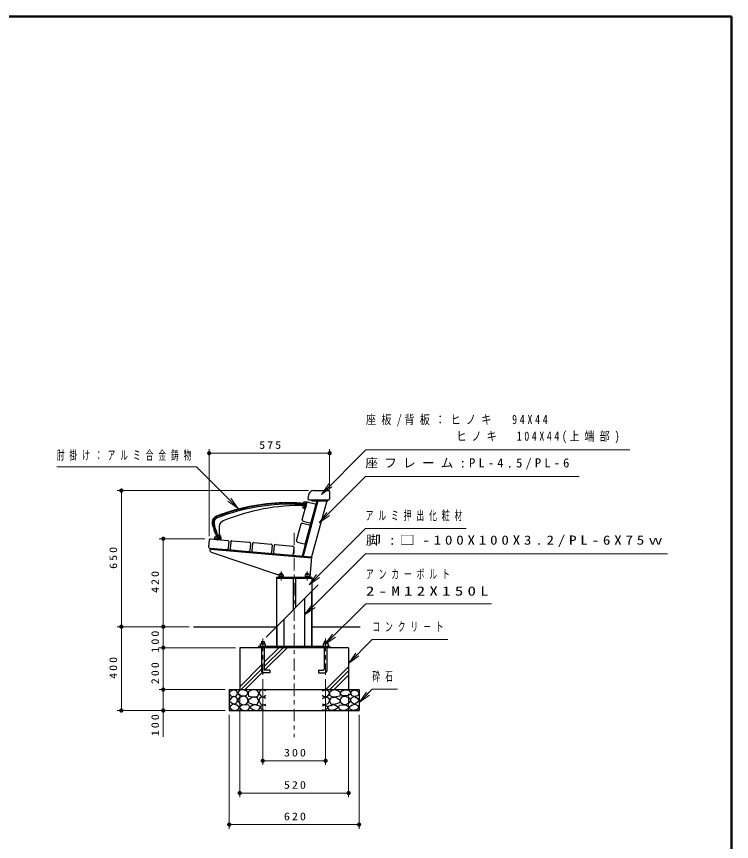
# Model space of a CAD drawing. Units: millimetres on the paper, scale 1:20. Extents: x -365 to 12, y -47 to 257.
# Drawn here: x -170.6 to 0, y 60.1 to 257 of the extents above; entities that cross this region are included whole.
import ezdxf

# ---------------------------------------------------------------- set-up
doc = ezdxf.new("R2010")
doc.units = ezdxf.units.MM
doc.linetypes.add('USER1', pattern=[4.5, 2.5, -2])
doc.linetypes.add('USER2', pattern=[6, 3, -1, 1, -1])
doc.layers.add('LY_1', color=7, linetype='Continuous', lineweight=25)
doc.layers.add('LY_2', color=7, linetype='Continuous', lineweight=13)
doc.styles.add('ＭＳ ゴシック', font='')
doc.styles.get('ＭＳ ゴシック').set_extended_font_data('MS Gothic')

# ---------------------------------------------------------------- blocks, each defined once
blk = doc.blocks.new('filled_dot')
at = {"color": 0, "linetype": 'Continuous', "lineweight": -2, "const_width": 1.25}
blk.add_lwpolyline([(-0.625, 0, 1), (0.625, 0, 1)], format="xyb", close=True, dxfattribs=at)

msp = doc.modelspace()

# ---------------------------------------------------------------- linework, layer by layer
at = {"layer": 'LY_1', "lineweight": 13}
for p, q in [((-124.655, 132.935), (-124.655, 153.771)), ((-95.905, 144.153), (-95.905, 153.771)), ((-124.655, 152.771), (-95.905, 152.771)), ((-100.985, 143.853), (-146.609, 143.853)), ((-145.609, 111.353), (-145.609, 143.853)), ((-97.87, 142.945), (-96.102, 145.42)), ((-97.87, 142.945), (-95.748, 145.067)), ((-95.395, 144.713), (-97.87, 142.945)), ((-119.511, 142.033), (-117.743, 139.558)), ((-117.743, 139.558), (-120.218, 141.326)), ((-117.743, 139.558), (-119.864, 141.679)), ((-98.373, 136.151), (-96.61, 138.629)), ((-98.373, 136.151), (-96.256, 138.276)), ((-95.902, 137.923), (-98.373, 136.151)), ((-125.655, 132.353), (-136.609, 132.353)), ((-135.609, 111.353), (-135.609, 132.353)), ((-100.782, 121.357), (-99.015, 123.832)), ((-100.782, 121.357), (-98.661, 123.478)), ((-98.307, 123.124), (-100.782, 121.357)), ((-101.875, 114.197), (-100.107, 116.672)), ((-101.875, 114.197), (-99.753, 116.319)), ((-99.4, 115.965), (-101.875, 114.197)), ((-129.396, 111.353), (-146.609, 111.353)), ((-145.609, 91.353), (-145.609, 111.353)), ((-129.396, 111.353), (-136.609, 111.353)), ((-135.609, 106.353), (-135.609, 111.353)), ((-97.024, 107.123), (-95.256, 109.598)), ((-97.024, 107.123), (-94.902, 109.244)), ((-94.549, 108.89), (-97.024, 107.123)), ((-118.375, 106.353), (-136.609, 106.353)), ((-135.609, 96.353), (-135.609, 106.353)), ((-111.603, 102.779), (-108.028, 106.353)), ((-111.555, 101.836), (-107.038, 106.353)), ((-111.422, 100.98), (-106.048, 106.353)), ((-91.444, 102.601), (-89.676, 105.076)), ((-91.444, 102.601), (-89.323, 104.722)), ((-88.969, 104.369), (-91.444, 102.601)), ((-117.375, 97.007), (-112.219, 102.163)), ((-117.038, 96.353), (-112.186, 101.205)), ((-96.815, 96.353), (-91.375, 101.794)), ((-95.825, 96.353), (-91.375, 100.804)), ((-116.048, 96.353), (-112.067, 100.335)), ((-111.875, 98.836), (-111.875, 78.353)), ((-96.875, 98.836), (-96.875, 78.353)), ((-94.835, 96.353), (-91.375, 99.814)), ((-120.875, 96.353), (-136.609, 96.353)), ((-135.609, 85.081), (-135.609, 96.353)), ((-117.375, 95.353), (-117.375, 70.651)), ((-91.375, 95.353), (-91.375, 70.651)), ((-88.875, 93.29), (-87.095, 95.757)), ((-88.875, 93.29), (-86.743, 95.402)), ((-86.391, 95.046), (-88.875, 93.29)), ((-120.875, 91.353), (-146.609, 91.353)), ((-119.875, 90.353), (-119.875, 63.135)), ((-88.875, 90.353), (-88.875, 63.135)), ((-96.875, 79.353), (-111.875, 79.353)), ((-91.375, 71.651), (-117.375, 71.651)), ((-88.875, 64.135), (-119.875, 64.135))]:
    msp.add_line(p, q, dxfattribs=at)
at = {"layer": 'LY_1'}
for p, q in [((-99.798, 143.853), (-96.155, 143.853)), ((-101.07, 141.968), (-100.764, 143.112)), ((-95.905, 143.603), (-95.905, 141.903)), ((-98.937, 141.428), (-102.48, 128.205)), ((-102.435, 136.875), (-101.348, 140.932)), ((-102.243, 139.682), (-102.342, 140.49)), ((-102.275, 140.852), (-102.331, 140.642)), ((-98.704, 141.428), (-102.253, 128.185)), ((-101.996, 139.671), (-101.703, 140.767)), ((-101.371, 141.048), (-101.805, 141.14)), ((-101.333, 140.986), (-101.722, 139.537)), ((-101.385, 140.793), (-101.584, 140.839)), ((-101.042, 141.109), (-99.4, 140.669)), ((-100.829, 141.653), (-96.155, 141.653)), ((-100.31, 136.306), (-99.223, 140.363)), ((-96.608, 141.428), (-100.204, 128.006)), ((-100.127, 141.653), (-100.127, 141.428)), ((-100.127, 141.428), (-96.377, 141.428)), ((-96.377, 141.653), (-96.377, 141.428)), ((-101.785, 139.502), (-102.209, 139.64)), ((-103.781, 131.852), (-102.694, 135.909)), ((-102.387, 136.086), (-100.745, 135.646)), ((-102.258, 136.569), (-100.616, 136.129)), ((-101.656, 131.283), (-100.569, 135.34)), ((-124.676, 132.104), (-124.825, 130.411)), ((-124.406, 132.331), (-120.222, 131.965)), ((-123.392, 132.295), (-123.33, 132.737)), ((-121.852, 132.108), (-123.347, 132.239)), ((-123.295, 132.778), (-122.516, 133.015)), ((-123.263, 132.532), (-122.132, 132.434)), ((-122.147, 133.012), (-122.365, 133.031)), ((-122.052, 132.125), (-122.041, 132.329)), ((-121.798, 132.156), (-121.783, 132.6)), ((-124.597, 130.14), (-120.413, 129.774)), ((-124.411, 129.396), (-124.348, 130.118)), ((-124.348, 130.118), (-100.204, 128.006)), ((-119.994, 131.694), (-120.142, 130.001)), ((-119.496, 131.651), (-119.644, 129.957)), ((-119.225, 131.878), (-115.041, 131.512)), ((-114.814, 131.241), (-114.962, 129.548)), ((-114.316, 131.198), (-114.464, 129.504)), ((-114.045, 131.425), (-109.861, 131.059)), ((-109.634, 130.788), (-109.782, 129.094)), ((-109.136, 130.744), (-109.284, 129.051)), ((-108.865, 130.972), (-104.681, 130.606)), ((-104.454, 130.335), (-104.602, 128.641)), ((-103.604, 131.546), (-101.962, 131.106)), ((-124.411, 129.396), (-124.113, 129.04)), ((-124.368, 129.894), (-100.224, 127.781)), ((-108.025, 123.67), (-124.113, 129.04)), ((-119.417, 129.686), (-115.233, 129.32)), ((-114.237, 129.233), (-110.053, 128.867)), ((-109.057, 128.78), (-104.873, 128.414)), ((-100.204, 128.006), (-100.625, 123.203)), ((-108.625, 123.203), (-100.125, 123.203)), ((-108.625, 123.203), (-108.625, 106.653)), ((-108.625, 122.903), (-100.125, 122.903)), ((-108.025, 123.703), (-108.025, 123.203)), ((-108.025, 123.703), (-106.975, 123.703)), ((-108.025, 123.303), (-106.975, 123.303)), ((-106.975, 123.703), (-106.975, 123.203)), ((-104.625, 122.903), (-104.625, 115.353)), ((-104.075, 122.903), (-104.075, 115.903)), ((-100.125, 123.203), (-100.125, 106.653)), ((-111.082, 108.896), (-98.621, 121.357)), ((-100.2, 119.778), (-100.2, 106.653)), ((-101.875, 118.103), (-101.875, 106.653)), ((-106.875, 113.103), (-106.875, 106.653)), ((-128.396, 111.353), (-108.625, 111.353)), ((-108.55, 111.428), (-108.55, 106.653)), ((-100.125, 111.353), (-88.604, 111.353)), ((-91.375, 106.353), (-117.375, 106.353)), ((-117.375, 106.353), (-117.375, 96.353)), ((-112.875, 106.653), (-112.875, 106.353)), ((-95.875, 106.653), (-112.875, 106.653)), ((-95.875, 106.653), (-95.875, 106.353)), ((-91.375, 106.353), (-91.375, 96.353)), ((-119.875, 96.353), (-119.875, 91.353)), ((-119.875, 96.353), (-88.875, 96.353)), ((-88.875, 96.353), (-88.875, 91.353)), ((-119.875, 91.353), (-88.875, 91.353))]:
    msp.add_line(p, q, dxfattribs=at)
at = {"layer": 'LY_1', "linetype": 'USER2', "lineweight": 13}
for p, q in [((-101.354, 140.086), (-102, 140.259)), ((-122.743, 131.972), (-122.684, 132.638)), ((-104.375, 133.791), (-104.375, 84.978)), ((-107.5, 124.541), (-107.5, 122.425)), ((-101.25, 124.541), (-101.25, 122.425))]:
    msp.add_line(p, q, dxfattribs=at)
at = {"layer": 'LY_1', "linetype": 'USER1', "lineweight": 13}
for p, q in [((-101.611, 139.949), (-101.908, 140.001)), ((-101.508, 140.333), (-101.791, 140.436)), ((-122.922, 132.202), (-122.922, 132.503)), ((-122.526, 132.167), (-122.474, 132.463)), ((-101.775, 123.703), (-101.775, 123.203)), ((-100.725, 123.703), (-101.775, 123.703)), ((-100.725, 123.303), (-101.775, 123.303)), ((-100.725, 123.703), (-100.725, 123.203))]:
    msp.add_line(p, q, dxfattribs=at)
at = {"layer": 'LY_1', "color": 211, "linetype": 'USER2', "lineweight": 13}
for p, q in [((-111.875, 108.555), (-111.875, 99.836)), ((-96.875, 108.555), (-96.875, 99.836))]:
    msp.add_line(p, q, dxfattribs=at)
at = {"layer": 'LY_1', "color": 211}
for p, q in [((-112.48, 107.268), (-111.27, 107.268)), ((-112.48, 107.268), (-112.48, 106.653)), ((-112.192, 107.841), (-111.557, 107.841)), ((-112.192, 107.841), (-112.192, 107.268)), ((-112.192, 106.353), (-112.192, 100.841)), ((-111.557, 107.841), (-111.557, 107.268)), ((-111.557, 106.353), (-111.557, 101.226)), ((-111.27, 107.268), (-111.27, 106.674)), ((-97.48, 107.268), (-97.48, 106.674)), ((-96.27, 107.268), (-97.48, 107.268)), ((-97.192, 107.841), (-97.192, 107.268)), ((-96.557, 107.841), (-97.192, 107.841)), ((-97.192, 106.353), (-97.192, 101.226)), ((-96.557, 107.841), (-96.557, 107.268)), ((-96.557, 106.353), (-96.557, 100.841)), ((-96.27, 107.268), (-96.27, 106.653)), ((-110.192, 100.976), (-111.307, 100.976)), ((-110.192, 100.976), (-110.192, 100.341)), ((-98.557, 100.976), (-98.557, 100.341)), ((-98.557, 100.976), (-97.442, 100.976)), ((-110.192, 100.341), (-111.692, 100.341)), ((-98.557, 100.341), (-97.057, 100.341))]:
    msp.add_line(p, q, dxfattribs=at)
at = {"layer": 'LY_1', "lineweight": 13}
for points in [[(-97.87, 142.945), (-87.263, 153.552), (-24.241, 153.552)], [(-117.743, 139.558), (-127.721, 149.536), (-161.028, 149.536)], [(-98.373, 136.151), (-87.373, 147.192), (-36.373, 147.192)], [(-100.782, 121.357), (-87.347, 134.792), (-63.312, 134.792)], [(-101.875, 114.197), (-87.312, 128.76), (-15.265, 128.76)], [(-97.024, 107.123), (-87.295, 116.851), (-57.244, 116.851)], [(-91.444, 102.601), (-85.721, 108.324), (-67.703, 108.324)], [(-88.875, 93.29), (-85.721, 96.414), (-79.693, 96.414)]]:
    msp.add_lwpolyline(points, dxfattribs=at)
at = {"layer": 'LY_1'}
for points in [[(-118.752, 96.323), (-119.386, 96.022), (-119.861, 95.547), (-119.56, 94.85), (-118.831, 94.707), (-118.134, 94.866), (-117.881, 95.452), (-118.071, 95.959)], [(-118.879, 94.676), (-119.418, 94.327), (-119.861, 93.646), (-119.354, 93.186), (-118.689, 92.87), (-117.992, 93.313), (-117.912, 94.153), (-118.32, 94.515)], [(-116.781, 96.328), (-117.308, 96.193), (-117.889, 95.557), (-117.659, 95.138), (-117.202, 94.901), (-116.686, 94.828), (-115.943, 94.895), (-115.375, 95.436), (-115.659, 95.936), (-116.193, 96.246)], [(-117.416, 93.111), (-116.795, 92.766), (-116.119, 92.719), (-115.605, 93.081), (-115.362, 93.679), (-115.474, 94.216), (-115.821, 94.625), (-116.287, 94.789), (-116.821, 94.733), (-117.511, 94.364), (-117.808, 93.787)], [(-114.19, 96.338), (-114.727, 96.114), (-115.273, 95.846), (-115.389, 95.345), (-115.255, 94.781), (-114.432, 94.62), (-113.707, 94.575), (-112.982, 94.834), (-112.83, 95.443), (-113.062, 95.953), (-113.465, 96.177)], [(-114.24, 94.507), (-114.794, 94.21), (-115.321, 93.791), (-115.267, 93.237), (-114.524, 92.967), (-113.889, 92.75), (-113.24, 92.777), (-112.835, 93.642), (-113.186, 94.399), (-113.69, 94.564)], [(-94.559, 96.338), (-94.022, 96.114), (-93.476, 95.846), (-93.36, 95.345), (-93.494, 94.781), (-94.318, 94.62), (-95.043, 94.575), (-95.768, 94.834), (-95.92, 95.443), (-95.687, 95.953), (-95.284, 96.177)], [(-94.509, 94.507), (-93.955, 94.21), (-93.428, 93.791), (-93.482, 93.237), (-94.225, 92.967), (-94.86, 92.75), (-95.509, 92.777), (-95.915, 93.642), (-95.563, 94.399), (-95.06, 94.564)], [(-91.333, 93.111), (-91.955, 92.766), (-92.631, 92.719), (-93.144, 93.081), (-93.387, 93.679), (-93.276, 94.216), (-92.928, 94.625), (-92.462, 94.789), (-91.928, 94.733), (-91.238, 94.364), (-90.941, 93.787)], [(-91.968, 96.328), (-91.441, 96.193), (-90.86, 95.557), (-91.09, 95.138), (-91.547, 94.901), (-92.063, 94.828), (-92.806, 94.895), (-93.374, 95.436), (-93.09, 95.936), (-92.557, 96.246)], [(-89.997, 96.323), (-89.363, 96.022), (-88.888, 95.547), (-89.189, 94.85), (-89.918, 94.707), (-90.615, 94.866), (-90.868, 95.452), (-90.678, 95.959)], [(-89.87, 94.676), (-89.332, 94.327), (-88.888, 93.646), (-89.395, 93.186), (-90.06, 92.87), (-90.758, 93.313), (-90.837, 94.153), (-90.429, 94.515)], [(-118.92, 92.879), (-119.489, 92.56), (-119.826, 92.137), (-119.423, 91.571), (-118.48, 91.368), (-117.764, 91.687), (-117.491, 92.192), (-118.03, 92.648)], [(-116.065, 92.672), (-116.848, 92.631), (-117.511, 92.158), (-117.078, 91.699), (-116.389, 91.388), (-115.824, 91.38), (-115.281, 91.604), (-114.943, 92.131), (-115.2, 92.618)], [(-113.949, 92.763), (-114.72, 92.344), (-114.963, 92.047), (-114.274, 91.561), (-113.328, 91.371), (-112.798, 91.555), (-112.449, 91.98), (-112.476, 92.398), (-113.341, 92.628)], [(-94.8, 92.763), (-94.03, 92.344), (-93.786, 92.047), (-94.476, 91.561), (-95.422, 91.371), (-95.951, 91.555), (-96.3, 91.98), (-96.273, 92.398), (-95.408, 92.628)], [(-92.685, 92.672), (-91.901, 92.631), (-91.238, 92.158), (-91.671, 91.699), (-92.36, 91.388), (-92.925, 91.38), (-93.468, 91.604), (-93.806, 92.131), (-93.55, 92.618)], [(-89.829, 92.879), (-89.261, 92.56), (-88.923, 92.137), (-89.326, 91.571), (-90.269, 91.368), (-90.985, 91.687), (-91.258, 92.192), (-90.719, 92.648)]]:
    msp.add_lwpolyline(points, close=True, dxfattribs=at)
for points in [[(-111.125, 96.018), (-111.98, 96.335), (-112.519, 96.066), (-112.836, 95.464), (-112.249, 94.703), (-111.473, 94.64), (-111.125, 95.036)], [(-111.14, 94.212), (-111.901, 94.608), (-112.535, 94.355), (-112.836, 93.705), (-112.392, 92.929), (-111.632, 92.691), (-111.14, 92.897)], [(-97.625, 96.018), (-96.769, 96.335), (-96.231, 96.066), (-95.914, 95.464), (-96.5, 94.703), (-97.276, 94.64), (-97.625, 95.036)], [(-97.609, 94.212), (-96.848, 94.608), (-96.215, 94.355), (-95.914, 93.705), (-96.357, 92.929), (-97.118, 92.691), (-97.609, 92.897)], [(-111.125, 92.485), (-111.79, 92.691), (-112.439, 92.137), (-112.265, 91.741), (-111.536, 91.376), (-111.125, 91.535)], [(-97.625, 92.485), (-96.959, 92.691), (-96.31, 92.137), (-96.484, 91.741), (-97.213, 91.376), (-97.625, 91.535)]]:
    msp.add_lwpolyline(points, dxfattribs=at)
at = {"layer": 'LY_1', "color": 131}
for centre in [(-101.739, 140.551), (-122.35, 132.44)]:
    msp.add_circle(centre, 0.25, dxfattribs=at)
at = {"layer": 'LY_1'}
for centre, radius, start, end in [((-99.798, 142.853), 1, 90, 165), ((-96.155, 143.603), 0.25, 0, 90), ((-100.829, 141.903), 0.25, 164.99999, 270), ((-96.155, 141.903), 0.25, 270, 0), ((-101.945, 140.538), 0.4, 165, 186.97029), ((-101.889, 140.749), 0.4, 78, 165), ((-101.606, 140.741), 0.1, 77, 165), ((-101.382, 140.999), 0.05, 345, 78), ((-101.106, 140.867), 0.25, 75, 165), ((-99.464, 140.427), 0.25, 345, 75), ((-102.194, 139.688), 0.05, 186.97029, 252), ((-101.9, 139.645), 0.1, 165, 252), ((-101.77, 139.55), 0.05, 252, 345), ((-102.452, 135.845), 0.25, 75, 165), ((-102.193, 136.811), 0.25, 165, 255), ((-100.551, 136.371), 0.25, 255, 345), ((-100.81, 135.405), 0.25, 345, 75), ((-124.427, 132.082), 0.25, 85, 175), ((-123.342, 132.288), 0.05, 172, 265), ((-123.272, 132.433), 0.1, 85, 172), ((-123.28, 132.73), 0.05, 106.97029, 172), ((-122.4, 132.633), 0.4, 85, 106.97029), ((-122.182, 132.614), 0.4, 358, 85), ((-122.141, 132.334), 0.1, 357, 85), ((-121.848, 132.158), 0.05, 265, 358), ((-120.243, 131.716), 0.25, 355, 85), ((-124.576, 130.389), 0.25, 175, 265), ((-120.391, 130.023), 0.25, 265, 355), ((-119.247, 131.629), 0.25, 85, 175), ((-115.063, 131.263), 0.25, 355, 85), ((-114.067, 131.176), 0.25, 85, 175), ((-109.883, 130.81), 0.25, 355, 85), ((-108.887, 130.723), 0.25, 85, 175), ((-104.703, 130.357), 0.25, 355, 85), ((-103.539, 131.788), 0.25, 165, 255), ((-101.897, 131.348), 0.25, 255, 345), ((-119.395, 129.936), 0.25, 175, 265), ((-115.211, 129.569), 0.25, 265, 355), ((-114.215, 129.482), 0.25, 175, 265), ((-110.031, 129.116), 0.25, 265, 355), ((-109.035, 129.029), 0.25, 175, 265), ((-104.851, 128.663), 0.25, 265, 355), ((-107.5, 123.703), 0.425, 359.99999, 179.99999)]:
    msp.add_arc(centre, radius, start, end, dxfattribs=at)
at = {"layer": 'LY_1', "color": 131}
for centre, radius, start, end in [((-105.02, 90.909), 50, 86.2176, 110.89132), ((-105.02, 90.909), 49.7, 87.60759, 110.89132), ((-102.501, 90.306), 50, 89.13059, 112.08775), ((-105.71, 93.468), 47.5, 85.17892, 105.07499), ((-103.082, 137.319), 3.25, 67.43772, 87.60759), ((-105.02, 90.909), 50.15, 105.07499, 110.89132), ((-122.315, 136.221), 1.65, 110.89132, 193.83864), ((-122.315, 136.221), 1.5, 110.89132, 191.35487), ((-122.315, 136.221), 1.5, 110.89132, 191.35487), ((-109.08, 138.878), 15, 191.35487, 205.88042), ((-122.315, 136.221), 1.2, 110.89132, 191.35487), ((-109.08, 138.878), 14.7, 191.35487, 200.73715), ((-120.738, 135.247), 1.5, 112.08775, 177.24872), ((-109.353, 139.414), 15, 193.83864, 208.21491), ((-107.254, 134.599), 15, 177.24872, 188.138), ((-119.788, 134.824), 3.25, 200.73715, 222.93436)]:
    msp.add_arc(centre, radius, start, end, dxfattribs=at)
at = {"layer": 'LY_1', "linetype": 'USER1', "lineweight": 13}
msp.add_arc((-101.25, 123.703), 0.425, 0.00001, 180, dxfattribs=at)
at = {"layer": 'LY_1', "color": 211}
for centre, radius, start, end in [((-111.692, 100.841), 0.5, 179.99998, 270.00002), ((-111.307, 101.226), 0.25, 179.99998, 270.00002), ((-97.442, 101.226), 0.25, 269.99998, 0.00002), ((-97.057, 100.841), 0.5, 269.99998, 0.00002)]:
    msp.add_arc(centre, radius, start, end, dxfattribs=at)
at = {"layer": 'LY_2', "lineweight": 50}
for p, q in [((0, 257), (-365, 257)), ((0, 0), (0, 257))]:
    msp.add_line(p, q, dxfattribs=at)

# ---------------------------------------------------------------- block references
at = {"layer": 'LY_1', "lineweight": 13, "xscale": 0.4, "yscale": 0.4}
for p in [(-124.655, 152.771), (-111.875, 79.353), (-117.375, 71.651), (-119.875, 64.135)]:
    msp.add_blockref('filled_dot', p, dxfattribs=at)
for p, rotation in [((-95.905, 152.771), 180), ((-145.609, 143.853), 270), ((-135.609, 132.353), 270), ((-145.609, 111.353), 90), ((-145.609, 111.353), 270), ((-135.609, 111.353), 270), ((-135.609, 111.353), 90), ((-135.609, 106.353), 270), ((-135.609, 96.353), 270), ((-145.609, 91.353), 90), ((-135.609, 91.353), 90), ((-96.875, 79.353), 180), ((-91.375, 71.651), 180), ((-88.875, 64.135), 180)]:
    msp.add_blockref('filled_dot', p, dxfattribs=dict(at, rotation=rotation))

# ---------------------------------------------------------------- texts
at = {"layer": 'LY_1', "style": 'ＭＳ ゴシック'}
for s, insert, char_height, attachment_point in [('\\T1.53;\\W0.8;座板/背板：ヒノキ\u300094X44', (-87.241, 160.552), 2.199, 4), ('\\T1.5;\\W0.8;\u3000\u3000\u3000\u3000\u3000\u3000ヒノキ\u3000104X44(上端部)', (-87.241, 156.552), 2.199, 4), ('\\T1.33;\\W1.15;575', (-109.863, 153.771), 1.833, 8), ('\\T1.64;\\W0.6;肘掛け：アルミ合金鋳物', (-161.028, 152.186), 2.199, 4), ('\\T1.5;座フレーム:PL-4.5/PL-6', (-87.373, 150.192), 2.199, 4), ('\\T1.64;\\W0.6;アルミ押出化粧材', (-87.312, 137.792), 2.199, 4), ('\\T1.5;\\W1.2;脚:□-100X100X3.2/PL-6X75ｗ', (-87.265, 131.76), 2.199, 4), ('\\T1.64;\\W0.6;アンカーボルト', (-87.244, 123.851), 2.199, 4), ('\\T1.5;\\W1.35;2-M12X150L', (-87.244, 119.851), 2.199, 4), ('\\T1.64;\\W0.6;コンクリ－ト', (-85.703, 111.324), 2.199, 4), ('\\T1.64;\\W0.6;砕石', (-85.693, 99.414), 2.199, 4), ('\\T1.33;\\W1.15;300', (-103.958, 80.353), 1.833, 8), ('\\T1.33;\\W1.15;520', (-103.959, 72.651), 1.833, 8), ('\\T1.33;\\W1.15;620', (-103.959, 65.135), 1.833, 8)]:
    msp.add_mtext(s, dxfattribs=dict(at, insert=insert, char_height=char_height, attachment_point=attachment_point))
at = {"layer": 'LY_1', "char_height": 1.833, "attachment_point": 8, "rotation": 90, "style": 'ＭＳ ゴシック'}
for s, insert in [('\\T1.33;\\W1.15;650', (-146.609, 128.018)), ('\\T1.33;\\W1.15;420', (-136.609, 122.268)), ('\\T1.33;\\W1.15;100', (-136.609, 108.021)), ('\\T1.33;\\W1.15;400', (-146.609, 101.77)), ('\\T1.33;\\W1.15;200', (-136.609, 100.502)), ('\\T1.33;\\W1.15;100', (-136.609, 88.081))]:
    msp.add_mtext(s, dxfattribs=dict(at, insert=insert))

doc.saveas('drawing.dxf')
